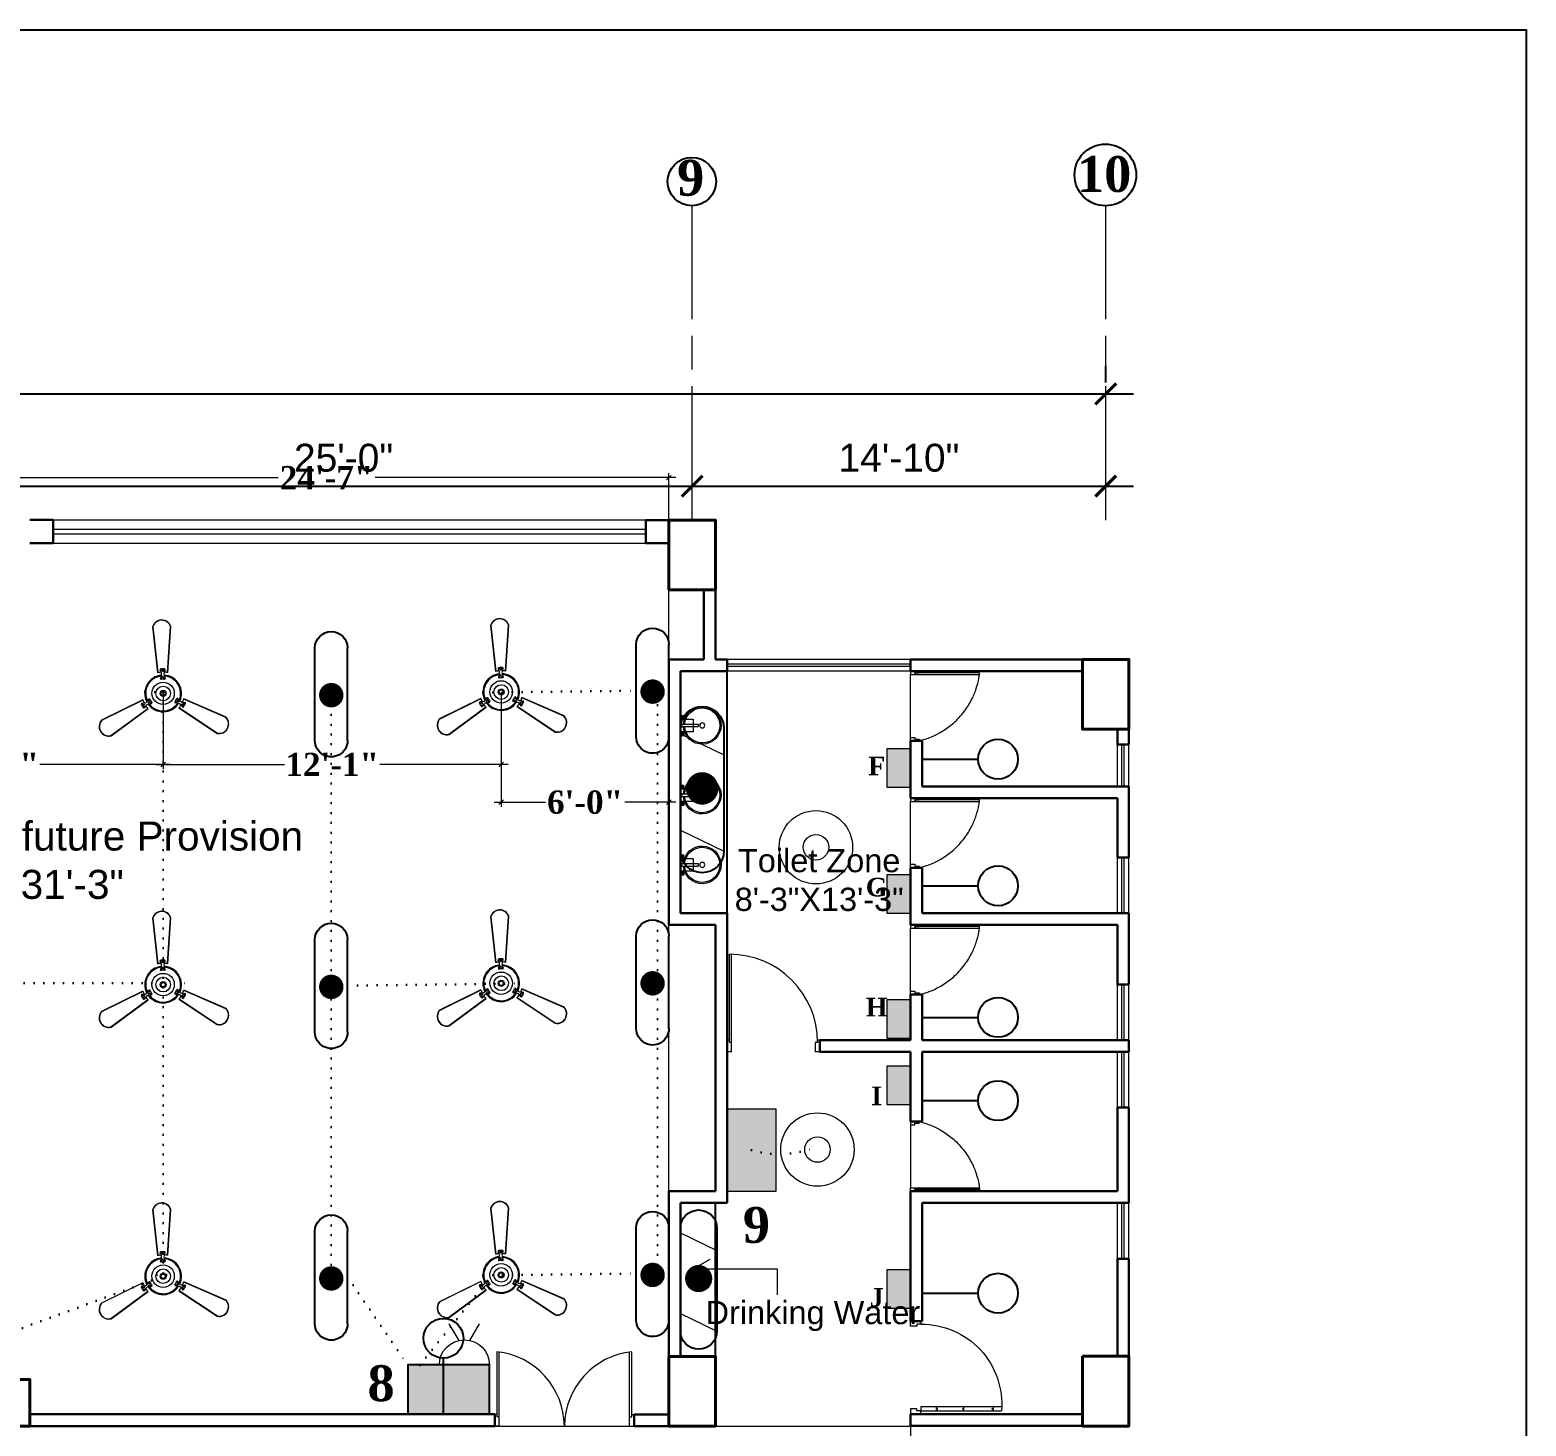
# Model space of a CAD drawing. Header units: inches. Extents: x -12 to 20935469, y -1604 to 24729220.
# Drawn here: x 20825594 to 20826238, y 24650112 to 24650712 of the extents above; entities that cross this region are included whole.
import ezdxf

# ---------------------------------------------------------------- set-up
doc = ezdxf.new("R2010")
doc.units = ezdxf.units.IN
doc.header["$LTSCALE"] = 0.03
doc.header["$MEASUREMENT"] = 0
doc.header["$PDMODE"] = 32
doc.header["$PDSIZE"] = 15
doc.linetypes.add('ACAD_ISO08W100', pattern=[36, 24, -3, 6, -3])
doc.linetypes.add('DOT', pattern=[0.25, 0, -0.25])
for name, color, linetype, lineweight in [('0-elect.fixture-3 fan', 200, 'Continuous', 20), ('2', 7, 'Continuous', 9), ('column', 1, 'Continuous', 40), ('Dim Line', 252, 'Continuous', 13), ('Dimiention', 75, 'Continuous', 18), ('Door', 7, 'Continuous', 18), ('E-CF', 4, 'Continuous', 30), ('Glass Line', 252, 'Continuous', 9), ('Grid Line', 252, 'Continuous', 18), ('Hatch', 253, 'Continuous', 15), ('line', 7, 'Continuous', 9), ('Main Wall', 7, 'Continuous', 30), ('STAIR', 46, 'Continuous', 15), ('TOILET FIXTURE', 142, 'Continuous', 5), ('wind.', 150, 'Continuous', 20)]:
    doc.layers.add(name, color=color, linetype=linetype, lineweight=lineweight)
for name, color, linetype in [('DIM TEXT 2025', 7, 'Continuous'), ('FUR', 251, 'Continuous'), ('H', 154, 'Continuous'), ('SB TEXT', 215, 'DOT'), ('TEXT', 7, 'Continuous'), ('w', 188, 'DOT')]:
    doc.layers.add(name, color=color, linetype=linetype)
doc.styles.add('2', font='swisscl.ttf')
doc.styles.add('RomanS', font='arial.ttf', dxfattribs={"height": 12})
doc.styles.get("Standard").update_dxf_attribs({"font": 'timesbd.ttf'})
doc.dimstyles.new('Aec_Arch_I', dxfattribs={"dimscale": 96, "dimtxt": 12, "dimasz": 0.09375, "dimexe": 0.125, "dimexo": 0.125, "dimgap": 0.0625, "dimtad": 1, "dimdec": 0, "dimzin": 3, "dimdsep": 46, "dimlunit": 4, "dimtxsty": 'RomanS', "dimblk1": 'ARCHTICK', "dimblk2": 'ARCHTICK', "dimsah": 1, "dimcen": 0.09375, "dimdle": 0.125, "dimadec": 0, "dimazin": 0, "dimtfac": 0.75, "dimtdec": 0, "dimtmove": 2, "dimatfit": 3, "dimldrblk": 'ARCHTICK', "dimfxl": 1, "dimfrac": 1, "dimtolj": 1, "dimtzin": 0, "dimarcsym": 0})
doc.dimstyles.new('Standard 8', dxfattribs={"dimtxt": 7, "dimasz": 2, "dimexe": 2, "dimexo": 2, "dimgap": 2, "dimtad": 0, "dimdec": 0, "dimzin": 3, "dimdsep": 46, "dimlunit": 4, "dimtxsty": 'Standard', "dimblk": 'OBLIQUE', "dimcen": 3, "dimdle": 3, "dimclrd": 256, "dimclre": 256, "dimclrt": 256, "dimadec": 0, "dimazin": 0, "dimtfac": 1, "dimtdec": 0, "dimtix": 1, "dimtofl": 0, "dimtmove": 0, "dimatfit": 0, "dimldrblk": 'OBLIQUE', "dimfxl": 1, "dimtolj": 1, "dimtzin": 0, "dimlwd": -1, "dimlwe": -1, "dimarcsym": 0})

# ---------------------------------------------------------------- blocks, each defined once
blk = doc.blocks.new('A$C36295410')
at = {"layer": 'Door'}
for p, q in [((1, 4), (1, 32)), ((2, 0), (2, 31.98)), ((58, 0), (58, 31.98)), ((59, 4), (59, 32)), ((1, 5), (0, 5)), ((2, 4), (1, 4)), ((58, 4), (59, 4)), ((59, 5), (60, 5)), ((2, 0), (0, 0)), ((58, 0), (60, 0))]:
    blk.add_line(p, q, dxfattribs=at)
for centre, start, end in [((-2.53, -0.34), 0.59063, 83.77826), ((62.53, -0.34), 96.22174, 179.40937)]:
    blk.add_arc(centre, 32.53, start, end, dxfattribs=at)
blk = doc.blocks.new('sssss-flat-876')
at = {"layer": 'Door', "linetype": 'Continuous', "ltscale": 3}
blk.add_line((3666.52, 84027.2), (3666.52, 84055.74), dxfattribs=at)
at = {"layer": 'Door', "linetype": 'Continuous', "ltscale": 3, "extrusion": (-7.21527e-09, -3.35624e-18, 1), "elevation": 0}
for points in [[(3666.52, 84057.2), (3666.52, 84055.74), (3668.35, 84055.74), (3668.35, 84056.47), (3670.18, 84056.47), (3670.18, 84057.2)], [(3668.35, 84055.74), (3696.16, 84055.74), (3696.16, 84056.47), (3668.35, 84056.47)]]:
    blk.add_lwpolyline(points, close=True, dxfattribs=at)
at = {"layer": 'Door', "linetype": 'Continuous', "ltscale": 3, "flags": 128}
blk.add_lwpolyline([(3670.18, 84027.2, 0.04096), (3675.47, 84028.9, 0.082496), (3684.93, 84034.78, 0.052187), (3689.72, 84039.97, 0.043988), (3692.86, 84045.05, 0.036571), (3694.75, 84049.63, 0.034751), (3695.92, 84054.2, 0.011435), (3696.16, 84055.74)], format="xyb", dxfattribs=at)
at = {"layer": 'Door', "linetype": 'Continuous', "ltscale": 3}
blk.add_lwpolyline([(3666.52, 84027.2), (3666.52, 84028.66), (3668.35, 84028.66), (3668.35, 84027.93), (3670.18, 84027.93), (3670.18, 84027.2)], close=True, dxfattribs=at)
blk = doc.blocks.new('Door_45')
at = {"layer": 'Door'}
for p, q in [((1.5, 4.97), (1.5, 43.97)), ((3.5, 44.03), (3.5, 4.97)), ((1.5, 40.03), (2.25, 40.03)), ((2.25, 40.03), (2.25, 39.53)), ((2.25, 39.53), (2.75, 39.53)), ((2.75, 39.53), (2.75, 40.03)), ((2.75, 40.03), (3.5, 40.03)), ((1.5, 25.77), (2.25, 25.77)), ((2.25, 25.77), (2.25, 25.27)), ((2.25, 25.27), (2.75, 25.27)), ((2.75, 25.77), (3.5, 25.77)), ((2.75, 25.27), (2.75, 25.77)), ((1.5, 12.57), (2.25, 12.57)), ((2.25, 12.57), (2.25, 13.07)), ((2.25, 13.07), (2.75, 13.07)), ((2.75, 13.07), (2.75, 12.57)), ((2.75, 12.57), (3.5, 12.57)), ((0, -0.03), (0, 4.97)), ((0, 4.97), (1.5, 4.97)), ((3.5, 4.97), (1.5, 4.97)), ((1.5, 4.97), (1.5, 2.97)), ((1.5, 2.97), (2.5, 2.97)), ((2.5, 2.97), (2.5, -0.03)), ((42.5, 3), (42.5, -0.03)), ((43.5, 3), (42.5, 3)), ((45, 5), (43.5, 5)), ((43.5, 5), (43.5, 3)), ((45, -0.03), (45, 5)), ((2.5, -0.03), (0, -0.03)), ((42.5, -0.03), (45, -0.03))]:
    blk.add_line(p, q, dxfattribs=at)
blk.add_arc((4.66, 5.26), 38.84, 359.62325, 94.66847, dxfattribs=at)
blk = doc.blocks.new('7-flat-72')
at = {"layer": 'Glass Line', "color": 8, "ltscale": 20}
for p, q in [((-64476.55, 376959.41), (-64476.55, 376966.61)), ((-64475.47, 376966.61), (-64476.55, 376966.61)), ((-64475.47, 376959.41), (-64475.47, 376966.61)), ((-64478.71, 376960.49), (-64480.33, 376960.49)), ((-64480.33, 376959.52), (-64480.33, 376960.49)), ((-64478.71, 376959.52), (-64480.33, 376959.52)), ((-64480.33, 376959.05), (-64480.33, 376959.41)), ((-64478.71, 376959.41), (-64480.33, 376959.41)), ((-64478.71, 376959.05), (-64480.33, 376959.05)), ((-64480.28, 376959.52), (-64480.28, 376960.49)), ((-64480.15, 376959.52), (-64480.15, 376960.49)), ((-64480.15, 376959.41), (-64480.15, 376959.52)), ((-64479.92, 376959.52), (-64479.92, 376960.49)), ((-64479.52, 376959.52), (-64479.52, 376960.49)), ((-64479.13, 376959.52), (-64479.13, 376960.49)), ((-64478.9, 376959.52), (-64478.9, 376960.49)), ((-64478.89, 376959.41), (-64478.89, 376959.52)), ((-64478.77, 376959.52), (-64478.77, 376960.49)), ((-64478.71, 376959.52), (-64478.71, 376960.49)), ((-64478.71, 376959.05), (-64478.71, 376959.41)), ((-64475.11, 376959.41), (-64476.91, 376959.41)), ((-64476.91, 376959.05), (-64476.91, 376959.41)), ((-64475.11, 376959.05), (-64476.91, 376959.05)), ((-64475.11, 376959.05), (-64475.11, 376959.41)), ((-64473.31, 376960.49), (-64471.69, 376960.49)), ((-64473.31, 376959.52), (-64473.31, 376960.49)), ((-64473.31, 376959.52), (-64471.69, 376959.52)), ((-64473.31, 376959.05), (-64473.31, 376959.41)), ((-64473.31, 376959.41), (-64471.69, 376959.41)), ((-64473.31, 376959.05), (-64471.69, 376959.05)), ((-64473.26, 376959.52), (-64473.26, 376960.49)), ((-64473.13, 376959.52), (-64473.13, 376960.49)), ((-64473.13, 376959.41), (-64473.13, 376959.52)), ((-64472.9, 376959.52), (-64472.9, 376960.49)), ((-64472.5, 376959.52), (-64472.5, 376960.49)), ((-64472.11, 376959.52), (-64472.11, 376960.49)), ((-64471.88, 376959.52), (-64471.88, 376960.49)), ((-64471.87, 376959.41), (-64471.87, 376959.52)), ((-64471.75, 376959.52), (-64471.75, 376960.49)), ((-64471.69, 376959.52), (-64471.69, 376960.49)), ((-64471.69, 376959.05), (-64471.69, 376959.41))]:
    blk.add_line(p, q, dxfattribs=at)
blk.add_circle((-64476.02, 376968.4, 0), 1.08, dxfattribs=at)
for radius, start, end in [(8.1, 273.83345, 266.18834), (7.55, 274.11503, 265.90676)]:
    blk.add_arc((-64476.02, 376968.4, 0), radius, start, end, dxfattribs=at)
blk = doc.blocks.new('SFSFSFS-flat-72')
at = {"layer": 'TOILET FIXTURE', "ltscale": 0.2}
blk.add_lwpolyline([(-3918.47, -3608.1), (-3918.47, -3602.7), (-3923.87, -3602.7), (-3923.87, -3608.1)], close=True, dxfattribs=at)
at = {"layer": 'TOILET FIXTURE', "ltscale": 20}
blk.add_blockref('7-flat-72', (60554.84, -380567.16), dxfattribs=at)
blk = doc.blocks.new('$D40')
at = {"layer": 'Door'}
for p, q in [((1, 4), (1, 42)), ((2, 0), (2, 41.99)), ((1, 5), (0, 5)), ((2, 0), (0, 0)), ((2, 4), (1, 4)), ((39, 4), (38, 4)), ((38, 4), (38, 0)), ((40, 0), (38, 0)), ((40, 5), (38.99, 5)), ((39, 5), (39, 4))]:
    blk.add_line(p, q, dxfattribs=at)
blk.add_arc((1, 4), 38, 0, 90, dxfattribs=at)
blk = doc.blocks.new('bulb')
at = {"layer": 'line', "color": 4, "lineweight": 25, "ltscale": 50}
for p, q in [((20823168.7, 24658803.9), (20823168.7, 24658777.6)), ((20823168.7, 24658790.8), (20823209.9, 24658790.8))]:
    blk.add_line(p, q, dxfattribs=at)
blk.add_circle((20823224.6, 24658790.8), 14.7, dxfattribs=at)
blk = doc.blocks.new('JUJUJUKIII')
at = {"layer": 'H', "ltscale": 50, "true_color": 0x999999, "transparency": 33554556}
h = blk.add_hatch(color=253, dxfattribs=at)
h.dxf.hatch_style = 1
h.paths.add_polyline_path([(7363219.9, 3291034.2), (7363425.7, 3291034.2), (7363425.7, 3291376.7), (7363219.9, 3291376.7)])
at = {"layer": 'Dimiention', "color": 4, "ltscale": 50}
blk.add_lwpolyline([(7363219.9, 3291034.2), (7363425.7, 3291034.2), (7363425.7, 3291376.7), (7363219.9, 3291376.7)], close=True, dxfattribs=at)
blk = doc.blocks.new('_Oblique')
at = {"color": 0, "linetype": 'ByBlock', "lineweight": -2}
blk.add_line((-0.5, -0.5), (0.5, 0.5), dxfattribs=at)
blk = doc.blocks.new('*D136')
at = {"layer": 'Defpoints', "color": 0, "transparency": 16777216}
for p in [(20825869.35, 24650519.62), (20825574.68, 24650501.41), (20825869.35, 24650501.4)]:
    blk.add_point(p, dxfattribs=at)
at = {"layer": 'DIM TEXT 2025', "lineweight": 0, "transparency": 16777216}
for p, q in [((20825571.68, 24650519.62), (20825701.13, 24650519.62)), ((20825574.68, 24650501.41), (20825574.68, 24650521.62)), ((20825872.35, 24650519.62), (20825742.9, 24650519.62)), ((20825869.35, 24650501.4), (20825869.35, 24650521.62))]:
    blk.add_line(p, q, dxfattribs=at)
at = {"layer": 'DIM TEXT 2025', "lineweight": 0, "transparency": 16777216, "xscale": 2, "yscale": 2, "zscale": 2, "rotation": 180}
blk.add_blockref('_Oblique', (20825574.68, 24650519.62), dxfattribs=at)
at = {"layer": 'DIM TEXT 2025', "lineweight": 0, "transparency": 16777216, "xscale": 2, "yscale": 2, "zscale": 2}
blk.add_blockref('_Oblique', (20825869.35, 24650519.62), dxfattribs=at)
at = {"layer": 'DIM TEXT 2025', "lineweight": 0, "transparency": 16777216, "insert": (20825722.02, 24650519.62), "char_height": 10, "attachment_point": 5}
blk.add_mtext('\\A1;24\'-7"', dxfattribs=at)
blk = doc.blocks.new('*D156')
at = {"layer": 'Defpoints', "color": 0, "transparency": 16777216}
for p in [(20825651.71, 24650426.78), (20825797.18, 24650427.37), (20825797.18, 24650396.22)]:
    blk.add_point(p, dxfattribs=at)
at = {"layer": 'DIM TEXT 2025', "lineweight": 0, "transparency": 16777216}
for p, q in [((20825651.71, 24650426.78), (20825651.71, 24650394.22)), ((20825797.18, 24650427.37), (20825797.18, 24650394.22)), ((20825648.71, 24650396.22), (20825703.87, 24650396.22)), ((20825800.18, 24650396.22), (20825745.02, 24650396.22))]:
    blk.add_line(p, q, dxfattribs=at)
at = {"layer": 'DIM TEXT 2025', "lineweight": 0, "transparency": 16777216, "xscale": 2, "yscale": 2, "zscale": 2, "rotation": 180}
blk.add_blockref('_Oblique', (20825651.71, 24650396.22), dxfattribs=at)
at = {"layer": 'DIM TEXT 2025', "lineweight": 0, "transparency": 16777216, "xscale": 2, "yscale": 2, "zscale": 2}
blk.add_blockref('_Oblique', (20825797.18, 24650396.22), dxfattribs=at)
at = {"layer": 'DIM TEXT 2025', "lineweight": 0, "transparency": 16777216, "insert": (20825724.45, 24650396.22), "char_height": 10, "attachment_point": 5}
blk.add_mtext('\\A1;12\'-1"', dxfattribs=at)
blk = doc.blocks.new('*D157')
at = {"layer": 'Defpoints', "color": 0, "transparency": 16777216}
for p in [(20825497, 24650426.78), (20825651.71, 24650426.78), (20825497, 24650396.22)]:
    blk.add_point(p, dxfattribs=at)
at = {"layer": 'DIM TEXT 2025', "lineweight": 0, "transparency": 16777216}
for p, q in [((20825497, 24650426.78), (20825497, 24650394.22)), ((20825651.71, 24650426.78), (20825651.71, 24650394.22)), ((20825494, 24650396.22), (20825550.08, 24650396.22)), ((20825654.71, 24650396.22), (20825598.63, 24650396.22))]:
    blk.add_line(p, q, dxfattribs=at)
at = {"layer": 'DIM TEXT 2025', "lineweight": 0, "transparency": 16777216, "xscale": 2, "yscale": 2, "zscale": 2, "rotation": 180}
blk.add_blockref('_Oblique', (20825497, 24650396.22), dxfattribs=at)
at = {"layer": 'DIM TEXT 2025', "lineweight": 0, "transparency": 16777216, "xscale": 2, "yscale": 2, "zscale": 2}
blk.add_blockref('_Oblique', (20825651.71, 24650396.22), dxfattribs=at)
at = {"layer": 'DIM TEXT 2025', "lineweight": 0, "transparency": 16777216, "insert": (20825574.36, 24650396.22), "char_height": 10, "attachment_point": 5}
blk.add_mtext('\\A1;12\'-11"', dxfattribs=at)
blk = doc.blocks.new('*D160')
at = {"layer": 'Defpoints', "color": 0, "transparency": 16777216}
for p in [(20825869.35, 24650439.61), (20825797.18, 24650427.37), (20825869.35, 24650379.94)]:
    blk.add_point(p, dxfattribs=at)
at = {"layer": 'DIM TEXT 2025', "lineweight": 0, "transparency": 16777216}
for p, q in [((20825869.35, 24650439.61), (20825869.35, 24650377.94)), ((20825797.18, 24650427.37), (20825797.18, 24650377.94)), ((20825794.18, 24650379.94), (20825816.18, 24650379.94)), ((20825872.35, 24650379.94), (20825850.36, 24650379.94))]:
    blk.add_line(p, q, dxfattribs=at)
at = {"layer": 'DIM TEXT 2025', "lineweight": 0, "transparency": 16777216, "xscale": 2, "yscale": 2, "zscale": 2, "rotation": 180}
blk.add_blockref('_Oblique', (20825797.18, 24650379.94), dxfattribs=at)
at = {"layer": 'DIM TEXT 2025', "lineweight": 0, "transparency": 16777216, "xscale": 2, "yscale": 2, "zscale": 2}
blk.add_blockref('_Oblique', (20825869.35, 24650379.94), dxfattribs=at)
at = {"layer": 'DIM TEXT 2025', "lineweight": 0, "transparency": 16777216, "insert": (20825833.27, 24650379.94), "char_height": 10, "attachment_point": 5}
blk.add_mtext('\\A1;6\'-0"', dxfattribs=at)
blk = doc.blocks.new('E-CF')
at = {"layer": '0-elect.fixture-3 fan', "color": 230, "linetype": 'ByBlock', "lineweight": 13, "ltscale": 5}
for p, q in [((-1.45, 6.53), (-2.38, 20.87)), ((-1.35, 6.55), (-2.29, 20.85)), ((3.24, 20.73), (1.65, 6.48)), ((3.34, 20.73), (1.74, 6.45)), ((-19.63, -7.46), (-6.46, -1.71)), ((-19.57, -7.54), (-6.43, -1.8)), ((-4.99, -4.44), (-16.92, -12.4)), ((-4.93, -4.51), (-16.88, -12.49)), ((16.32, -13.17), (4.78, -4.66)), ((6.34, -2.1), (19.2, -8.44)), ((6.37, -2.01), (19.25, -8.36)), ((16.28, -13.26), (4.71, -4.73))]:
    blk.add_line(p, q, dxfattribs=at)
at = {"layer": '0-elect.fixture-3 fan', "color": 232, "linetype": 'ByBlock', "lineweight": 13, "ltscale": 5}
for p, q in [((-0.35, 5.43), (-0.66, 4.81)), ((-0.33, 6.68), (-0.62, 7.28)), ((-0.35, 4.97), (-0.22, 4.72)), ((-0.29, 7.46), (-0.15, 7.2)), ((-0.02, 6.87), (0.23, 7.01)), ((0.04, 5.2), (0.29, 5.33)), ((0.42, 4.9), (0.56, 4.65)), ((0.48, 7.43), (0.62, 7.18)), ((0.6, 5.41), (0.87, 4.78)), ((0.63, 6.66), (0.96, 7.25)), ((-6.08, -2.77), (-6.75, -2.79)), ((-6.68, -3.29), (-6.53, -3.05)), ((-6.31, -3.97), (-6.16, -3.73)), ((-5.94, -3.44), (-6.18, -3.29)), ((-5.62, -3.61), (-6, -4.17)), ((-4.99, -2.18), (-4.57, -1.62)), ((-4.52, -2.55), (-4.76, -2.41)), ((-4.53, -3.01), (-3.84, -2.97)), ((-4.46, -2.08), (-4.31, -1.83)), ((-4.13, -2.78), (-3.98, -2.54)), ((4.38, -3.22), (3.69, -3.14)), ((4.03, -2.81), (3.74, -2.8)), ((4.47, -2.17), (4.18, -2.17)), ((4.47, -2.63), (4.47, -2.91)), ((4.87, -2.41), (4.49, -1.83)), ((5.44, -3.87), (5.79, -4.45)), ((6.19, -4.13), (5.9, -4.12)), ((5.94, -3.05), (6.61, -3.1)), ((5.95, -3.42), (5.94, -3.7)), ((6.6, -3.47), (6.31, -3.46))]:
    blk.add_line(p, q, dxfattribs=at)
at = {"layer": '0-elect.fixture-3 fan', "color": 5, "lineweight": 13}
blk.add_line((0, 0), (0, 0), dxfattribs=at)
at = {"layer": '0-elect.fixture-3 fan', "color": 230, "linetype": 'ByBlock', "lineweight": 13, "ltscale": 5, "extrusion": (0, 0, -1)}
for centre, major_axis, start_param, end_param in [((0.46, 19.91), (-2.12, 2.12), 5.823867, 8.359631), ((0.46, 19.91), (-2.05, 2.05), 5.830329, 8.353169), ((0, 0), (-4.05, 4.05), 5.068563, 7.021343), ((0, 0), (-3.85, 3.85), 5.085186, 7.003917), ((0, 0), (4.72, 4.72), -1.003222, -0.833722), ((0, 0), (-4.05, 4.05), 0.879773, 2.832553), ((0, 0), (-3.85, 3.85), 0.896396, 2.815126), ((0, 0), (4.72, 4.72), -0.690743, -0.521244), ((0, 0), (-4.72, 4.72), 5.068843, 5.238343), ((0, 0), (4.72, 4.72), 3.185569, 3.355068), ((0, 0), (4.05, 4.05), 1.403372, 3.356151), ((0, 0), (-3.85, 3.85), 2.990791, 4.909522), ((0, 0), (4.72, 4.72), 1.403652, 1.573151), ((0, 0), (-4.72, 4.72), 2.66197, 2.831469), ((-17.47, -9.55), (-2.12, 2.12), 3.729471, 6.265236), ((-17.47, -9.55), (-2.05, 2.05), 3.735934, 6.258773), ((17, -10.35), (-2.12, 2.12), 1.635076, 4.170841), ((17, -10.35), (2.05, 2.05), 0.070743, 2.593582)]:
    blk.add_ellipse(centre, major_axis=major_axis, ratio=1, start_param=start_param, end_param=end_param, dxfattribs=at)
at = {"layer": '0-elect.fixture-3 fan', "color": 232, "linetype": 'ByBlock', "lineweight": 13, "ltscale": 5, "extrusion": (0, 0, -1)}
for centre, major_axis, start_param, end_param in [((-0.44, 4.71), (0.169, 0.169), 2.26283, 4.381754), ((-0.41, 7.39), (-0.169, 0.169), 5.038692, 7.013305), ((-0.28, 4.84), (0.101, 0.101), 3.926991, 10.210176), ((0, 0), (5.4, 5.4), -0.840677, -0.683789), ((-0.22, 7.33), (0.101, 0.101), 3.926991, 10.210176), ((-2.18, 6.1), (-1.37, 1.37), 2.052913, 2.705807), ((0.11, 6.94), (0.101, 0.101), 3.926991, 10.210176), ((0.17, 5.27), (0.101, 0.101), 3.926991, 10.210176), ((0.49, 4.78), (0.101, 0.101), 3.926991, 10.210176), ((0.55, 7.31), (0.101, 0.101), 3.926991, 10.210176), ((2.58, 5.99), (1.46, 1.46), 3.643048, 4.257264), ((0.66, 4.68), (0.169, 0.169), 0.376965, 2.49589), ((0.75, 7.36), (-0.169, 0.169), 0.887007, 2.86162), ((0, 0), (3.17, 3.17), -0.878763, -0.645703), ((-6.75, -3.02), (0.169, 0.169), 3.505001, 5.479614), ((0, 0), (-5.4, 5.4), 4.91891, 5.075797), ((-6.6, -3.17), (0.101, 0.101), 3.926991, 10.210176), ((-6.19, -4.04), (0.169, 0.169), 1.373501, 3.348114), ((-6.24, -3.85), (0.101, 0.101), 3.926991, 10.210176), ((-6.06, -3.36), (0.101, 0.101), 3.926991, 10.210176), ((-6.47, -0.75), (1.46, 1.46), 1.548653, 2.162869), ((-4.19, -4.93), (-1.37, 1.37), 6.241703, 6.894597), ((-4.64, -2.48), (-0.101, 0.101), 5.497787, 11.780972), ((-4.38, -1.76), (-0.169, 0.169), 6.136552, 8.255476), ((-4.38, -1.96), (-0.101, 0.101), 5.497787, 11.780972), ((-4.05, -2.66), (0.101, 0.101), 3.926991, 10.210176), ((0, 0), (-3.17, 3.17), 4.880824, 5.113884), ((-3.86, -2.73), (0.169, 0.169), 0.168435, 2.287359), ((3.72, -2.9), (0.169, 0.169), 2.471361, 4.590285), ((0, 0), (-3.17, 3.17), 2.786429, 3.019489), ((3.89, -2.81), (0.101, 0.101), 3.926991, 10.210176), ((4.29, -1.97), (-0.169, 0.169), 5.928021, 8.046946), ((4.33, -2.17), (0.101, 0.101), 3.926991, 10.210176), ((4.47, -2.77), (0.101, 0.101), 3.926991, 10.210176), ((3.89, -5.22), (-1.46, 1.46), 1.025054, 1.63927), ((6.36, -1.16), (1.37, 1.37), 2.576511, 3.229406), ((6, -4.32), (-0.169, 0.169), 2.981402, 4.956015), ((5.95, -3.56), (-0.101, 0.101), 5.497787, 11.780972), ((6.05, -4.13), (0.101, 0.101), 3.926991, 10.210176), ((0, 0), (-5.4, 5.4), 2.824515, 2.981402), ((6.45, -3.47), (-0.101, 0.101), 5.497787, 11.780972), ((6.6, -3.33), (-0.169, 0.169), 0.849902, 2.824515)]:
    blk.add_ellipse(centre, major_axis=major_axis, ratio=1, start_param=start_param, end_param=end_param, dxfattribs=at)
at = {"layer": '0-elect.fixture-3 fan', "linetype": 'ByBlock', "lineweight": 13, "ltscale": 5, "extrusion": (0, 0, -1)}
blk.add_ellipse((0.01, 0.03), major_axis=(-2.47, 2.47), ratio=1, start_param=5.497787, end_param=11.780972, dxfattribs=at)
at = {"layer": '0-elect.fixture-3 fan', "color": 200, "linetype": 'ByBlock', "lineweight": 13, "ltscale": 5, "extrusion": (0, 0, -1)}
blk.add_ellipse((0, 0), major_axis=(-1.61, 1.61), ratio=1, start_param=5.497787, end_param=11.780972, dxfattribs=at)
at = {"layer": '0-elect.fixture-3 fan', "color": 190, "linetype": 'ByBlock', "lineweight": 13, "ltscale": 5, "extrusion": (0, 0, -1)}
for major_axis, start_param, end_param in [((0.666, 0.666), 3.926991, 10.210176), ((-0.461, 0.461), 5.497787, 11.780972)]:
    blk.add_ellipse((0, 0), major_axis=major_axis, ratio=1, start_param=start_param, end_param=end_param, dxfattribs=at)
blk = doc.blocks.new('FDDF')
at = {"layer": 'line', "color": 6, "linetype": 'Continuous', "lineweight": 25, "ltscale": 50}
for p, q in [((7351582.6, 3307777.3), (7351582.6, 3307351.8)), ((7351732.3, 3307777.3), (7351732.3, 3307351.8))]:
    blk.add_line(p, q, dxfattribs=at)
at = {"layer": 'line', "color": 6, "linetype": 'Continuous', "lineweight": 40, "ltscale": 50, "const_width": 56.1}
blk.add_lwpolyline([(7351657.4, 3307596.9, 1), (7351657.4, 3307540.8, 1)], format="xyb", close=True, dxfattribs=at)
at = {"layer": 'line', "color": 6, "linetype": 'Continuous', "lineweight": 25, "ltscale": 50}
for centre, start, end in [((7351657.4, 3307777.3), 0, 180), ((7351657.4, 3307351.8), 180, 0)]:
    blk.add_arc(centre, 74.8, start, end, dxfattribs=at)
blk = doc.blocks.new('fgftrfteter')
at = {"layer": 'Dimiention', "color": 4, "ltscale": 50}
for p, q in [((4580895, 2288123), (4580808, 2288269)), ((4580989, 2288123), (4581076, 2288269)), ((4580720, 2287906), (4581164, 2287906))]:
    blk.add_line(p, q, dxfattribs=at)
blk.add_arc((4580942, 2287906), 222, 0, 180, dxfattribs=at)
blk = doc.blocks.new('2PIN')
at = {"layer": 'H', "true_color": 0x000000, "transparency": 33554567}
h = blk.add_hatch(color=18, dxfattribs=at)
h.dxf.hatch_style = 1
h.paths.add_polyline_path([(20823027, 24658981.2), (20822972.3, 24658981.2), (20822972.3, 24658948.3), (20823027, 24658948.3)])
blk.add_lwpolyline([(20822972.3, 24658981.2), (20823027, 24658981.2), (20823027, 24658948.3), (20822972.3, 24658948.3)], close=True)
at = {"layer": '2', "color": 6, "lineweight": 25, "transparency": 33554648, "xscale": 0.07559514081214198, "yscale": 0.07559514081214198, "zscale": 0.07559514081214198}
blk.add_blockref('fgftrfteter', (20476692.1, 24486026.6), dxfattribs=at)
blk = doc.blocks.new('GYTT')
at = {"layer": 'line', "color": 4, "ltscale": 50}
for radius in [19.73, 6.87]:
    blk.add_circle((20859470.76, -1441350.36), radius, dxfattribs=at)
blk = doc.blocks.new('JJUJUJUKI')
at = {"layer": 'line', "color": 6, "ltscale": 50}
for p, q in [((7363094.9, 3291793.9), (7362945.3, 3291866.9)), ((7363094.9, 3291460.9), (7362945.3, 3291533.9))]:
    blk.add_line(p, q, dxfattribs=at)
at = {"layer": 'line', "color": 5, "xscale": -1, "rotation": 180}
blk.add_blockref('FDDF', (11362.6, 6599218.7), dxfattribs=at)
blk = doc.blocks.new('RTRT')
at = {"layer": 'line', "color": 5}
blk.add_blockref('JJUJUJUKI', (0, 0), dxfattribs=at)
blk = doc.blocks.new('_ArchTick')
at = {"color": 0, "linetype": 'ByBlock', "lineweight": 35, "const_width": 0.15}
blk.add_lwpolyline([(-0.5, -0.5), (0.5, 0.5)], dxfattribs=at)
blk = doc.blocks.new('*D343')
at = {"layer": 'Defpoints', "color": 0, "transparency": 16777216}
for p in [(20821669.75, 24639400.93), (20821969.75, 24639400.93), (20821969.75, 24639400.93)]:
    blk.add_point(p, dxfattribs=at)
at = {"layer": 'Dim Line', "color": 0, "lineweight": -2, "transparency": 16777216}
blk.add_line((20821657.75, 24639400.93), (20821981.75, 24639400.93), dxfattribs=at)
at = {"layer": 'Dim Line', "color": 0, "lineweight": -2, "transparency": 16777216, "xscale": 9, "yscale": 9, "zscale": 9, "rotation": 180}
blk.add_blockref('_ArchTick', (20821669.75, 24639400.93), dxfattribs=at)
at = {"layer": 'Dim Line', "color": 0, "lineweight": -2, "transparency": 16777216, "xscale": 9, "yscale": 9, "zscale": 9}
blk.add_blockref('_ArchTick', (20821969.75, 24639400.93), dxfattribs=at)
at = {"layer": 'Dim Line', "color": 0, "transparency": 16777216, "insert": (20821819.75, 24639413.05), "char_height": 12, "attachment_point": 5, "style": 'RomanS'}
blk.add_mtext('\\A1;25\'-0"', dxfattribs=at)
blk = doc.blocks.new('*D344')
at = {"layer": 'Defpoints', "color": 0, "transparency": 16777216}
for p in [(20821969.75, 24639400.93), (20822147.72, 24639400.93), (20822147.72, 24639400.93)]:
    blk.add_point(p, dxfattribs=at)
at = {"layer": 'Dim Line', "color": 0, "lineweight": -2, "transparency": 16777216}
for p, q in [((20821957.75, 24639400.93), (20822159.72, 24639400.93)), ((20822147.72, 24639388.93), (20822147.72, 24639388.93))]:
    blk.add_line(p, q, dxfattribs=at)
at = {"layer": 'Dim Line', "color": 0, "lineweight": -2, "transparency": 16777216, "xscale": 9, "yscale": 9, "zscale": 9, "rotation": 180}
blk.add_blockref('_ArchTick', (20821969.75, 24639400.93), dxfattribs=at)
at = {"layer": 'Dim Line', "color": 0, "lineweight": -2, "transparency": 16777216, "xscale": 9, "yscale": 9, "zscale": 9}
blk.add_blockref('_ArchTick', (20822147.72, 24639400.93), dxfattribs=at)
at = {"layer": 'Dim Line', "color": 0, "transparency": 16777216, "insert": (20822058.74, 24639413.05), "char_height": 12, "attachment_point": 5, "style": 'RomanS'}
blk.add_mtext('\\A1;14\'-10"', dxfattribs=at)
blk = doc.blocks.new('*D329')
at = {"layer": 'Defpoints', "color": 0, "transparency": 16777216}
for p in [(20822147.72, 24639440.57), (20820144.28, 24639433.51), (20822147.72, 24639433.51)]:
    blk.add_point(p, dxfattribs=at)
at = {"layer": 'Dim Line', "color": 0, "lineweight": -2, "transparency": 16777216}
for p, q in [((20820144.28, 24639445.51), (20820144.28, 24639452.57)), ((20822147.72, 24639445.51), (20822147.72, 24639452.57)), ((20820132.28, 24639440.57), (20822159.72, 24639440.57))]:
    blk.add_line(p, q, dxfattribs=at)
at = {"layer": 'Dim Line', "color": 0, "lineweight": -2, "transparency": 16777216, "xscale": 9, "yscale": 9, "zscale": 9, "rotation": 180}
blk.add_blockref('_ArchTick', (20820144.28, 24639440.57), dxfattribs=at)
at = {"layer": 'Dim Line', "color": 0, "lineweight": -2, "transparency": 16777216, "xscale": 9, "yscale": 9, "zscale": 9}
blk.add_blockref('_ArchTick', (20822147.72, 24639440.57), dxfattribs=at)
at = {"layer": 'Dim Line', "color": 0, "transparency": 16777216, "insert": (20821146, 24639452.7), "char_height": 12, "attachment_point": 5, "style": 'RomanS'}
blk.add_mtext('\\A1;166\'-11"', dxfattribs=at)
blk = doc.blocks.new('GRID')
at = {"layer": 'Grid Line', "color": 252, "linetype": 'ACAD_ISO08W100', "lineweight": 9, "ltscale": 80, "true_color": 0x939598}
for p, q in [((20821969.75, 24639386.33), (20821969.75, 24639521.54)), ((20822147.72, 24639386.33), (20822147.72, 24639521.54))]:
    blk.add_line(p, q, dxfattribs=at)
at = {"layer": 'TEXT'}
for centre, radius in [((20822147.58, 24639534.81), 13.27), ((20821969.61, 24639531.96), 10.42)]:
    blk.add_circle(centre, radius, dxfattribs=at)
at = {"layer": 'TEXT', "char_height": 15.435, "width": 227.4581, "attachment_point": 8, "rotation": 0}
for s, insert in [('\\A1;9', (20821969.1, 24639525.66)), ('\\A1;10', (20822147.07, 24639527.25))]:
    blk.add_mtext(s, dxfattribs=dict(at, insert=insert))
at = {"layer": 'Dim Line'}
for base, p1, p2, picture, middle in [((20822147.72, 24639440.57), (20820144.28, 24639433.51), (20822147.72, 24639433.51), '*D329', (20821146, 24639452.7)), ((20821969.75, 24639400.93), (20821669.75, 24639400.93), (20821969.75, 24639400.93), '*D343', (20821819.75, 24639413.05)), ((20822147.72, 24639400.93), (20821969.75, 24639400.93), (20822147.72, 24639400.93), '*D344', (20822058.74, 24639413.05))]:
    dim = blk.add_linear_dim(base=base, p1=p1, p2=p2, dimstyle='Aec_Arch_I', dxfattribs=at)
    dim.commit()
    dim.dimension.update_dxf_attribs({"geometry": picture, "text_midpoint": middle})

msp = doc.modelspace()

# ---------------------------------------------------------------- linework, layer by layer
for p, q in [((20826067.32, 24650441.4), (20826067.32, 24650441.4)), ((20825894.35, 24650332.17), (20825894.35, 24650436.4)), ((20825889.35, 24650141.51), (20825889.35, 24650207.55)), ((20825978.35, 24650116.71), (20825973.35, 24650116.71))]:
    msp.add_line(p, q)
at = {"layer": 'column', "lineweight": 40, "ltscale": 20}
for points in [[(20825869.35, 24650501.4), (20825889.35, 24650501.4), (20825889.35, 24650471.4), (20825869.35, 24650471.4)], [(20826047.32, 24650441.4), (20826067.32, 24650441.4), (20826067.32, 24650411.4), (20826047.32, 24650411.4)], [(20825869.35, 24650141.51), (20825889.35, 24650141.51), (20825889.35, 24650111.54), (20825869.35, 24650111.54)], [(20826047.32, 24650141.54), (20826067.32, 24650141.54), (20826067.32, 24650111.54), (20826047.32, 24650111.54)], [(20825564.37, 24650131.53), (20825564.37, 24650111.53), (20825594.37, 24650111.54), (20825594.37, 24650131.54)]]:
    msp.add_lwpolyline(points, close=True, dxfattribs=at)
at = {"layer": 'Defpoints'}
msp.add_lwpolyline([(20823799.34, 24650712.28), (20826238.21, 24650712.28), (20826238.21, 24649253.75), (20823799.34, 24649253.75)], close=True, dxfattribs=at)
at = {"layer": 'Hatch'}
msp.add_line((20825869.35, 24650441.4), (20825869.35, 24650471.39), dxfattribs=at)
at = {"layer": 'Hatch', "lineweight": 5}
msp.add_line((20825869.35, 24650212.55), (20825869.35, 24650327.17), dxfattribs=at)
at = {"layer": 'Hatch', "lineweight": 0}
msp.add_lwpolyline([(20824137.87, 24650111.69), (20824959.82, 24650111.7), (20824959.82, 24650426.58), (20825139.37, 24650426.41), (20825139.37, 24650111.55), (20825973.37, 24650111.51), (20825973.37, 24649991.53), (20825869.37, 24649991.53), (20825594.37, 24649991.53), (20825279.37, 24649991.39), (20825279.37, 24649850.39), (20824959.82, 24649850.39), (20824959.82, 24649991.53), (20824137.87, 24649991.35)], close=True, dxfattribs=at)
at = {"layer": 'Main Wall', "lineweight": 30}
for p, q in [((20825859.35, 24650501.4), (20825869.35, 24650501.4)), ((20825859.35, 24650491.41), (20825859.35, 24650501.4)), ((20825869.35, 24650491.41), (20825859.35, 24650491.41)), ((20825884.35, 24650441.4), (20825884.35, 24650471.4)), ((20825889.35, 24650441.4), (20825889.35, 24650471.4)), ((20825869.35, 24650327.17), (20825869.35, 24650441.4)), ((20825884.35, 24650441.4), (20825869.35, 24650441.4)), ((20825894.35, 24650441.4), (20825889.35, 24650441.4)), ((20825894.35, 24650436.4), (20825894.35, 24650441.4)), ((20826047.32, 24650441.4), (20825973.35, 24650441.4)), ((20825973.35, 24650436.4), (20825973.35, 24650441.4)), ((20825874.35, 24650332.17), (20825874.35, 24650436.4)), ((20825894.35, 24650436.4), (20825874.35, 24650436.4)), ((20826047.32, 24650436.4), (20825973.35, 24650436.4)), ((20826067.32, 24650404.78), (20826067.32, 24650411.4)), ((20825978.35, 24650406.4), (20825973.35, 24650406.4)), ((20825978.35, 24650406.4), (20825978.35, 24650386.78)), ((20825978.35, 24650386.78), (20826067.32, 24650386.78)), ((20826067.32, 24650356.17), (20826067.32, 24650386.78)), ((20825973.35, 24650381.78), (20826062.32, 24650381.78)), ((20825973.35, 24650351.78), (20825978.35, 24650351.78)), ((20825978.35, 24650351.78), (20825978.35, 24650332.17)), ((20825894.35, 24650332.17), (20825874.35, 24650332.17)), ((20825894.35, 24650277.55), (20825894.35, 24650332.17)), ((20825978.35, 24650332.17), (20826067.32, 24650332.17)), ((20826067.32, 24650301.55), (20826067.32, 24650332.17)), ((20825889.35, 24650327.17), (20825869.35, 24650327.17)), ((20825889.35, 24650212.55), (20825889.35, 24650327.17)), ((20825973.35, 24650327.17), (20826062.32, 24650327.17)), ((20826062.32, 24650327.17), (20826062.32, 24650301.55)), ((20826067.32, 24650301.55), (20826062.32, 24650301.55)), ((20825973.35, 24650297.17), (20825978.35, 24650297.17)), ((20825894.35, 24650207.55), (20825894.35, 24650277.55)), ((20825934.35, 24650272.55), (20825934.35, 24650277.55)), ((20826067.32, 24650277.55), (20825978.35, 24650277.55)), ((20826067.32, 24650272.55), (20826067.32, 24650277.55)), ((20825934.35, 24650272.55), (20825973.35, 24650272.55)), ((20825973.35, 24650242.55), (20825973.35, 24650272.55)), ((20825978.35, 24650272.55), (20826067.32, 24650272.55)), ((20825978.35, 24650242.55), (20825978.35, 24650272.55)), ((20826062.32, 24650248.55), (20826067.32, 24650248.55)), ((20826062.32, 24650248.55), (20826062.32, 24650212.55)), ((20826067.32, 24650207.55), (20826067.32, 24650248.55)), ((20825973.35, 24650242.55), (20825978.35, 24650242.55)), ((20825869.35, 24650141.53), (20825869.35, 24650212.55)), ((20825889.35, 24650212.55), (20825869.35, 24650212.55)), ((20825973.35, 24650156.71), (20825973.35, 24650212.55)), ((20825973.35, 24650212.55), (20826062.32, 24650212.55)), ((20825874.35, 24650141.53), (20825874.35, 24650207.55)), ((20825894.35, 24650207.55), (20825874.35, 24650207.55)), ((20825978.35, 24650156.71), (20825978.35, 24650207.55)), ((20825978.35, 24650207.55), (20826067.32, 24650207.55)), ((20826062.32, 24650183.55), (20826062.32, 24650141.53)), ((20826062.32, 24650183.55), (20826067.32, 24650183.55)), ((20826067.32, 24650141.53), (20826067.32, 24650183.55)), ((20825973.35, 24650156.71), (20825978.35, 24650156.71)), ((20825794.37, 24650116.67), (20825594.37, 24650116.66)), ((20825794.37, 24650116.67), (20825794.37, 24650111.54)), ((20825794.37, 24650111.54), (20825794.37, 24650116.67)), ((20825973.35, 24650116.71), (20826047.32, 24650116.71)), ((20825973.35, 24650116.71), (20825973.35, 24650111.69)), ((20825794.37, 24650111.54), (20825594.37, 24650111.54)), ((20825973.35, 24650111.69), (20826047.32, 24650111.69))]:
    msp.add_line(p, q, dxfattribs=at)
for points in [[(20825594.35, 24650501.41), (20825604.35, 24650501.41), (20825604.35, 24650491.42), (20825594.35, 24650491.41)], [(20826062.32, 24650411.4), (20826062.32, 24650404.78)], [(20825973.35, 24650406.4), (20825973.35, 24650381.78)], [(20826062.32, 24650404.78), (20826067.32, 24650404.78)], [(20826062.32, 24650381.78), (20826062.32, 24650356.17)], [(20825973.35, 24650351.78), (20825973.35, 24650327.17)], [(20826062.32, 24650356.17), (20826067.32, 24650356.17)], [(20825973.35, 24650297.17), (20825973.35, 24650277.55)], [(20825978.35, 24650297.17), (20825978.35, 24650277.55)], [(20825973.35, 24650277.55), (20825934.35, 24650277.55)]]:
    msp.add_lwpolyline(points, dxfattribs=at)
msp.add_lwpolyline([(20825854.37, 24650116.54), (20825869.37, 24650116.54), (20825869.37, 24650111.54), (20825854.37, 24650111.54)], close=True, dxfattribs=at)
at = {"layer": 'STAIR', "color": 253, "lineweight": 5}
for p, q in [((20825879.75, 24650179.24), (20825887.05, 24650183.28)), ((20825879.75, 24650179.24), (20825915.98, 24650179.24)), ((20825879.75, 24650179.24), (20825887.05, 24650175.21)), ((20825915.98, 24650179.24), (20825915.98, 24650168))]:
    msp.add_line(p, q, dxfattribs=at)
at = {"layer": 'w', "linetype": 'DOT', "lineweight": 30, "ltscale": 550, "transparency": 33554661}
for p, q in [((20825789.29, 24650427.14), (20825855.33, 24650427.95)), ((20825643.84, 24650427.37), (20825653.19, 24650427.37)), ((20825651.71, 24650426.96), (20825651.71, 24650175.98)), ((20825724.06, 24650426), (20825724.06, 24650175.03)), ((20825864.48, 24650426), (20825864.48, 24650175.03)), ((20825562.34, 24650302.08), (20825653.18, 24650302.08)), ((20825660.87, 24650302.08), (20825661.36, 24650302.08)), ((20825731.07, 24650301.03), (20825805.08, 24650301.93)), ((20825789.3, 24650176.34), (20825855.33, 24650177.15)), ((20825547.51, 24650137.67), (20825652.56, 24650176.3)), ((20825653.19, 24650176.57), (20825643.84, 24650176.57)), ((20825731.07, 24650175.63), (20825756.96, 24650137.76)), ((20825762.16, 24650137.8), (20825791.14, 24650173.87))]:
    msp.add_line(p, q, dxfattribs=at)
msp.add_arc((20825916.98, 24650272.82), 44.26, 254.17821, 287.2225, dxfattribs=at)
at = {"layer": 'wind.', "lineweight": 5}
for p, q in [((20825604.35, 24650501.41), (20825859.35, 24650501.41)), ((20825604.35, 24650491.42), (20825859.35, 24650491.41)), ((20825973.35, 24650441.4), (20825894.35, 24650441.4)), ((20825973.35, 24650439.4), (20825894.35, 24650439.4)), ((20825973.35, 24650438.4), (20825894.35, 24650438.4)), ((20825973.35, 24650436.4), (20825894.35, 24650436.4)), ((20826062.32, 24650386.78), (20826062.32, 24650404.78)), ((20826064.32, 24650386.78), (20826064.32, 24650404.78)), ((20826065.32, 24650386.78), (20826065.32, 24650404.78)), ((20826067.32, 24650386.78), (20826067.32, 24650404.78)), ((20826062.32, 24650332.17), (20826062.32, 24650356.17)), ((20826064.32, 24650332.17), (20826064.32, 24650356.17)), ((20826065.32, 24650332.17), (20826065.32, 24650356.17)), ((20826067.32, 24650332.17), (20826067.32, 24650356.17)), ((20826062.32, 24650277.55), (20826062.32, 24650301.55)), ((20826064.32, 24650277.55), (20826064.32, 24650301.55)), ((20826065.32, 24650277.55), (20826065.32, 24650301.55)), ((20826067.32, 24650277.55), (20826067.32, 24650301.55)), ((20826062.32, 24650248.55), (20826062.32, 24650272.55)), ((20826064.32, 24650248.55), (20826064.32, 24650272.55)), ((20826065.32, 24650248.55), (20826065.32, 24650272.55)), ((20826067.32, 24650248.55), (20826067.32, 24650272.55)), ((20826062.32, 24650183.55), (20826062.32, 24650207.55)), ((20826064.32, 24650183.55), (20826064.32, 24650207.55)), ((20826065.32, 24650183.55), (20826065.32, 24650207.55)), ((20826067.32, 24650183.55), (20826067.32, 24650207.55))]:
    msp.add_line(p, q, dxfattribs=at)
at = {"layer": 'wind.'}
for p, q in [((20825604.35, 24650497.41), (20825859.35, 24650497.5)), ((20825604.35, 24650495.41), (20825859.35, 24650495.5))]:
    msp.add_line(p, q, dxfattribs=at)

# ---------------------------------------------------------------- block references
msp.add_blockref('GRID', (3909.6, 11115.07))
at = {"xscale": 0.5837749611745884, "yscale": 0.5837749611745884, "zscale": 0.5837749611745884}
for p in [(8669933.85, 10255213.84), (8669933.85, 10255159.35), (8669933.85, 10255102.74), (8669933.85, 10255066.91), (8669933.85, 10254984.05)]:
    msp.add_blockref('bulb', p, dxfattribs=at)
for name, p, xscale, yscale, zscale, rotation in [('bulb', (35220956.97, 12494072.18), 0.5837749611745884, 0.5837749611745884, 0.5837749611745884, 90.00000004090228), ('2PIN', (34214313.44, 8795182.63), -0.6429687876420657, 0.6429687876420657, 0.6429687876420657, 2.205941029842506e-07)]:
    msp.add_blockref(name, p, dxfattribs=dict(xscale=xscale, yscale=yscale, zscale=zscale, rotation=rotation))
at = {"layer": 'Door', "ltscale": 20}
for p in [(20822306.82, 24566379.2), (20822306.82, 24566324.58), (20822306.82, 24566269.97)]:
    msp.add_blockref('sssss-flat-876', p, dxfattribs=at)
at = {"layer": 'Door'}
msp.add_blockref('$D40', (20825894.35, 24650272.55), dxfattribs=at)
at = {"layer": 'Door', "ltscale": 20, "xscale": -1, "rotation": 180}
msp.add_blockref('sssss-flat-876', (20822306.82, 24734269.75), dxfattribs=at)
at = {"layer": 'Door', "color": 250, "ltscale": 20, "xscale": -0.8888888888759539, "yscale": 0.8888888888759539, "zscale": 0.8888888888759539, "rotation": 270}
msp.add_blockref('Door_45', (20825973.38, 24650116.71), dxfattribs=at)
at = {"layer": 'E-CF', "xscale": -1.378879578969062, "yscale": 1.378879578969062, "zscale": 1.378879578969062}
for p in [(20825651.71, 24650426.78), (20825797.18, 24650427.37), (20825651.71, 24650301.47), (20825797.18, 24650302.05), (20825651.71, 24650175.99), (20825797.18, 24650176.57)]:
    msp.add_blockref('E-CF', p, dxfattribs=at)
at = {"layer": 'FUR'}
msp.add_blockref('A$C36295410', (20825794.37, 24650111.54), dxfattribs=at)
at = {"layer": 'line', "color": 5}
for name, p, xscale, yscale, zscale, rotation in [('FDDF', (20137036.54, 24960335.72), -0.09369666655797602, 0.09369666655797602, 0.09369666655797602, 179.9999999896241), ('FDDF', (20136898.26, 24960334.2), -0.09369666655797602, 0.09369666655797602, 0.09369666655797602, 179.9999999896241), ('RTRT', (21741482.51, 25059705.84), 0.1243509933453808, 0.1243509933453808, 0.1243509933453808, 180), ('JUJUJUKIII', (21187266.67, 24488904.08), -0.04906729999451974, 0.04906729999451974, 0.04906729999451974, 359.9999999827058), ('JUJUJUKIII', (21187266.67, 24488849.89), -0.04906729999451974, 0.04906729999451974, 0.04906729999451974, 359.9999999827058), ('FDDF', (20136898.26, 24960208.69), -0.09369666655797602, 0.09369666655797602, 0.09369666655797602, 179.9999999896241), ('FDDF', (20137036.54, 24960210.21), -0.09369666655797602, 0.09369666655797602, 0.09369666655797602, 179.9999999896241), ('JUJUJUKIII', (21187266.67, 24488796.17), -0.04906729999451974, 0.04906729999451974, 0.04906729999451974, 359.9999999827058), ('JUJUJUKIII', (21187266.67, 24488767.57), -0.04906729999451974, 0.04906729999451974, 0.04906729999451974, 359.9999999827058), ('FDDF', (20137036.54, 24960084.73), -0.09369666655797602, 0.09369666655797602, 0.09369666655797602, 179.9999999896241), ('RTRT', (21592900.74, 24993071.88), 0.1041717382837106, 0.1041717382837106, 0.1041717382837106, 180), ('FDDF', (20136898.26, 24960083.21), -0.09369666655797602, 0.09369666655797602, 0.09369666655797602, 179.9999999896241), ('JUJUJUKIII', (21187266.67, 24488679.93), -0.04906729999451974, 0.04906729999451974, 0.04906729999451974, 359.9999999827058)]:
    msp.add_blockref(name, p, dxfattribs=dict(at, xscale=xscale, yscale=yscale, zscale=zscale, rotation=rotation))
for name, p, xscale, yscale, zscale in [('GYTT', (4138355.99, 25803440.86), 0.8000000007450581, 0.8000000007450581, 0.8000000007450581), ('JUJUJUKIII', (20069816.38, 24312279.18), 0.1026830631760966, 0.1026830631760966, 0.1026830631760966), ('GYTT', (4138356.66, 25803310.81), 0.8000000007450581, 0.8000000007450581, 0.8000000007450581)]:
    msp.add_blockref(name, p, dxfattribs=dict(at, xscale=xscale, yscale=yscale, zscale=zscale))
at = {"layer": 'TOILET FIXTURE', "ltscale": 20, "xscale": -1, "rotation": 270}
for p in [(20829482.45, 24654334.19), (20829482.45, 24654304.19), (20829482.45, 24654274.19)]:
    msp.add_blockref('SFSFSFS-flat-72', p, dxfattribs=at)

# ---------------------------------------------------------------- texts
at = {"layer": 'SB TEXT', "width": 227.4581, "attachment_point": 8, "rotation": 0}
for s, insert, char_height in [('\\A1;F', (20825958.75, 24650391.58), 8), ('\\A1;G', (20825958.75, 24650339.32), 8), ('\\A1;H', (20825958.75, 24650287.8), 8), ('\\A1;I', (20825958.75, 24650249.6), 8), ('\\A1;9', (20825907, 24650190.14), 15.435), ('\\A1;J', (20825958.75, 24650162.78), 8), ('\\A1;8', (20825745.48, 24650122.01), 15.435)]:
    msp.add_mtext(s, dxfattribs=dict(at, insert=insert, char_height=char_height))
at = {"layer": 'TEXT', "color": 30, "lineweight": 5, "ltscale": 20, "attachment_point": 2, "style": '2'}
for s, width, gutter_width, insert, char_height in [('\\pxsm1;{\\fArial|b0|i0|c0|p34;\\C0;Class Room For future Provision\\P49\'-2"x31\'-3"}', 289.4828, 0.5, (20825586.04, 24650371.65), 12.4758), ('{\\fArial|b0|i0|c0|p34;\\C0;Toilet Zone\\P8\'-3"X13\'-3"}', 104.7597, 0.5, (20825934.01, 24650359.85), 10), ('\\pxsm1;{\\fArial|b0|i0|c0|p34;\\C0;Drinking Water }', 88.5626, 0.282, (20825931.32, 24650165.38), 10)]:
    msp.add_mtext_dynamic_manual_height_columns(s, width=width, gutter_width=gutter_width, heights=[0], dxfattribs=dict(at, insert=insert, char_height=char_height))

# ---------------------------------------------------------------- dimensions: what is measured, and where the dimension line sits
at = {"layer": 'DIM TEXT 2025', "lineweight": 0}
for base, p1, p2, picture, middle in [((20825869.35, 24650519.62), (20825574.68, 24650501.41), (20825869.35, 24650501.4), '*D136', (20825722.02, 24650519.62)), ((20825869.35, 24650379.94), (20825797.18, 24650427.37), (20825869.35, 24650439.61), '*D160', (20825833.27, 24650379.94)), ((20825797.18, 24650396.22), (20825651.71, 24650426.78), (20825797.18, 24650427.37), '*D156', (20825724.45, 24650396.22))]:
    dim = msp.add_linear_dim(base=base, p1=p1, p2=p2, dimstyle='Standard 8', override={"dimtxt": 10, "dimexo": 0, "dimlwd": 0, "dimlwe": 0}, dxfattribs=at)
    dim.commit()
    dim.dimension.update_dxf_attribs({"geometry": picture, "text_midpoint": middle})
dim = msp.add_linear_dim(base=(20825497, 24650396.22), p1=(20825651.71, 24650426.78), p2=(20825497, 24650426.78), angle=180, dimstyle='Standard 8', override={"dimtxt": 10, "dimexo": 0, "dimlwd": 0, "dimlwe": 0}, dxfattribs=at)
dim.commit()
dim.dimension.update_dxf_attribs({"geometry": '*D157', "text_midpoint": (20825574.36, 24650396.22)})

doc.saveas('drawing.dxf')
